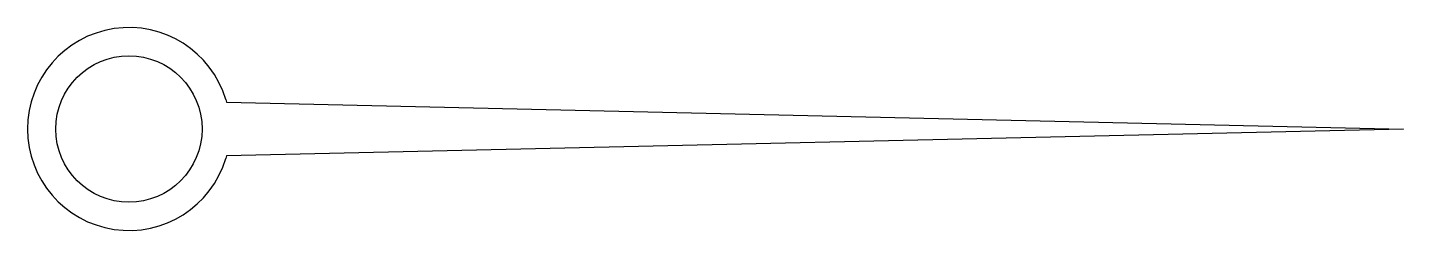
# Model space of a CAD drawing. Header units: millimetres. Extents: x -14 to 176, y -14 to 14.
import ezdxf

# ---------------------------------------------------------------- set-up
doc = ezdxf.new("R2010")
doc.units = ezdxf.units.MM
doc.layers.add('CUT_INNER', color=6, linetype='Continuous')
doc.layers.add('CUT_OUTER', color=1, linetype='Continuous')

msp = doc.modelspace()

# ---------------------------------------------------------------- linework, layer by layer
at = {"layer": 'CUT_INNER'}
msp.add_circle((0, 0), 10.1, dxfattribs=at)
at = {"layer": 'CUT_OUTER'}
for points in [[(13.3972, 4.064), (13.49, 3.6934), (176, 0)], [(176, 0), (13.49, -3.6934), (13.3972, -4.064)]]:
    msp.add_lwpolyline(points, dxfattribs=at)
msp.add_arc((0, 0), 14, 16.875, 343.125, dxfattribs=at)

doc.saveas('drawing.dxf')
